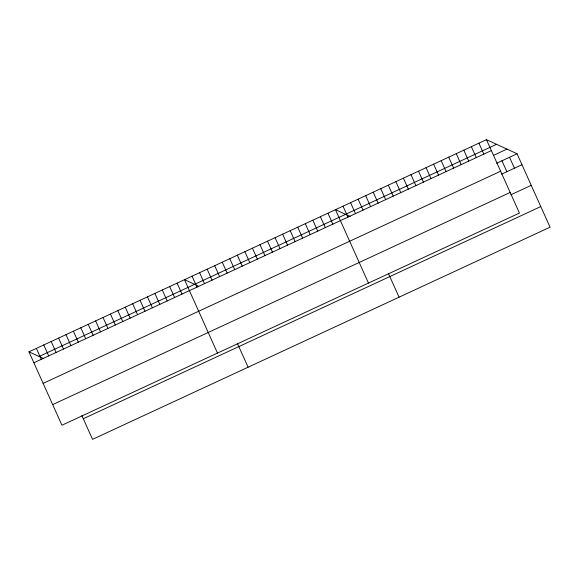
<?xml version="1.0" encoding="UTF-8"?>
<svg xmlns="http://www.w3.org/2000/svg" width="579" height="579" viewBox="0 0 579 579"><rect width="100%" height="100%" fill="white"/><g stroke="black" fill="none" stroke-linecap="round" stroke-linejoin="round"><path stroke-width="0.87" d="M486.454 139.655L519.443 213.065L61.939 425.225L28.95 351.822L486.454 139.655L517.061 153.775L550.05 227.178L92.546 439.345L81.871 415.584M39.054 356.476L496.55 144.316M33.871 362.772L491.376 150.605M493.373 155.418L506.958 149.114M496.681 163.227L517.061 153.775M43.136 383.378L500.632 171.218M501.595 174.17L521.983 164.726M52.675 404.62L510.179 192.452M510.859 194.783L531.24 185.331M83.282 418.733L540.786 206.573M350.201 216.459L335.473 209.67L368.468 283.08M198.069 285.939L184.498 279.686L217.494 353.096M28.95 351.822L43.678 358.611M509.513 157.271L514.434 168.221M501.964 160.774L506.886 171.724M478.905 143.158L483.827 154.108M471.357 146.661L476.278 157.611M463.808 150.156L468.729 161.107M456.259 153.659L461.181 164.61M448.711 157.162L453.632 168.113M441.162 160.665L446.083 171.608M433.613 164.161L438.535 175.111M426.064 167.664L430.986 178.614M418.516 171.167L423.437 182.117M410.967 174.663L415.888 185.613M403.418 178.166L408.333 189.116M395.87 181.668L400.784 192.619M388.321 185.164L393.235 196.115M380.772 188.667L385.686 199.617M373.223 192.17L378.138 203.12M365.675 195.666L370.589 206.616M358.119 199.169L363.04 210.119M388.4 273.44L399.076 297.193M350.57 202.672L355.492 213.622M343.021 206.167L347.943 217.118M327.924 213.173L332.845 224.124M320.375 216.669L325.297 227.619M312.826 220.172L317.748 231.122M305.278 223.675L310.199 234.625M297.729 227.178L302.651 238.121M290.18 230.674L295.102 241.624M282.632 234.177L287.553 245.127M275.083 237.679L280.004 248.63M267.534 241.175L272.456 252.126M259.985 244.678L264.907 255.629M252.437 248.181L257.358 259.131M244.888 251.677L249.81 262.627M237.339 255.18L242.261 266.13M229.791 258.683L234.712 269.633M222.242 262.178L227.163 273.129M214.693 265.681L219.615 276.632M207.144 269.184L212.066 280.135M237.419 343.448L248.102 367.209M199.596 272.68L204.517 283.63M192.047 276.183L196.969 287.133M177.094 283.117L182.016 294.067M169.683 286.554L174.605 297.505M162.279 289.992L167.201 300.942M154.875 293.423L159.79 304.373M147.464 296.861L152.386 307.811M140.06 300.291L144.982 311.241M132.649 303.729L137.57 314.679M125.245 307.167L130.166 318.117M117.834 310.597L122.755 321.548M110.43 314.035L115.351 324.985M103.019 317.466L107.94 328.416M95.615 320.904L100.536 331.854M88.211 324.341L93.125 335.292M80.799 327.772L85.721 338.722M73.395 331.21L78.317 342.16M65.984 334.648L70.906 345.591M58.58 338.078L63.502 349.028M51.169 341.516L56.091 352.466M43.765 344.946L48.687 355.897M36.354 348.384L41.275 359.335"/></g></svg>
